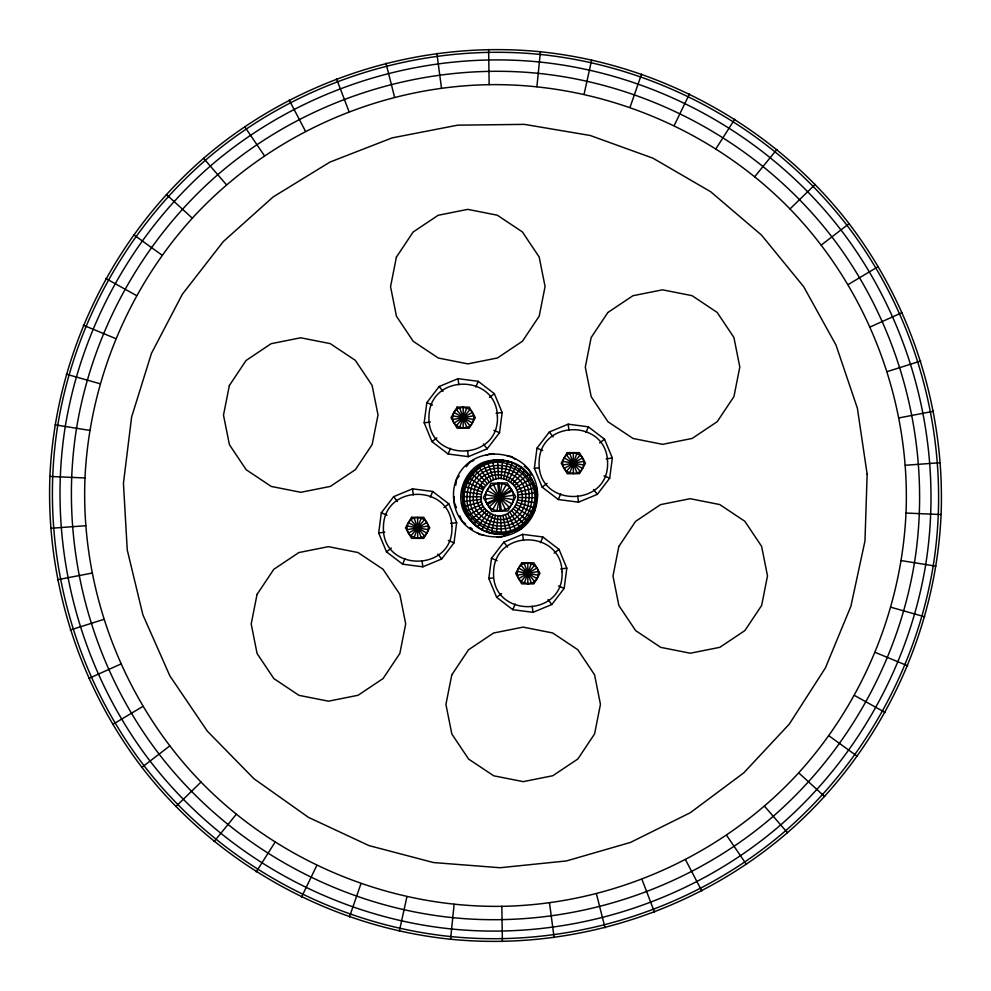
<?xml version="1.0" encoding="UTF-8"?>
<svg xmlns="http://www.w3.org/2000/svg" width="991" height="991" viewBox="0 0 991 991"><rect width="100%" height="100%" fill="white"/><g stroke="black" fill="none" stroke-linecap="round" stroke-linejoin="round"><path stroke-width="1.49" d="M466.922 514.403C481.787 546.227 534.397 536.131 536.193 500.913C540.169 472.93 506.723 450.397 482.258 464.568C439.236 487.931 473.847 551.021 515.915 530.173C545.199 517.451 541.507 469.709 510.353 461.917C472.335 448.799 443.695 503.663 477.736 526.915L488.625 512.037C468.731 498.832 491.833 467.368 510.39 482.27C530.197 495.438 507.169 526.927 488.625 512.037M485.59 499.03C482.555 480.957 511.69 477.501 513.437 495.289C516.46 513.363 487.324 516.807 485.59 499.03L513.437 495.289M470.007 478.529C445.046 516.509 505.447 554.65 529.008 515.791C553.969 477.811 493.568 439.67 470.007 478.529L467.058 479.644L464.271 486.308L462.636 496.541L481.069 496.85M497.94 515.531L496.38 533.901L488.662 532.402M501.074 478.789L502.648 460.419L510.353 461.917M531.956 514.676L534.756 507.999L536.379 497.779L517.946 497.47M49.909 476.448C55.261 355.187 111.921 237.89 203.576 158.312C295.454 78.995 419.651 39.714 540.429 51.767C661.17 64.167 774.974 127.554 849.089 223.669C912.141 306.343 945.141 410.658 941.091 514.552C935.739 635.813 879.079 753.11 787.424 832.688C695.546 912.005 571.349 951.286 450.571 939.233C329.83 926.833 216.026 863.446 141.911 767.331C78.859 684.657 45.859 580.342 49.909 476.448L84.991 477.947C80.37 589.67 123.157 701.801 201.024 782.048C279.128 862.071 390.033 907.905 501.842 906.331C613.652 904.449 723.096 855.221 798.684 772.819C863.062 701.888 901.55 608.734 906.009 513.053C910.63 401.33 867.843 289.199 789.976 208.952C711.872 128.929 600.967 83.095 489.158 84.669C377.348 86.551 267.904 135.779 192.316 218.181C127.938 289.112 89.45 382.266 84.991 477.947M450.571 939.233L454.113 904.3M536.887 86.7L540.429 51.767M378.673 532.997L381.312 512.805L393.687 496.64L412.491 488.836L432.683 491.474L448.849 503.849L456.653 522.653L454.014 542.845L441.639 559.011L422.835 566.815L402.643 564.176L386.478 551.801L378.673 532.997L384.781 532.179M424.185 422.835L426.824 402.643L439.199 386.478L458.003 378.673L478.195 381.312L494.36 393.687L502.164 412.491L499.526 432.683L487.151 448.849L468.347 456.653L448.155 454.014L431.989 441.639L424.185 422.835L430.292 422.017M454.287 496.714L453.729 501.037L456.517 507.751M455.798 485.181L456.554 479.409L459.205 475.94M488.836 578.509L491.474 558.317L503.849 542.151L522.653 534.347L542.845 536.986L559.011 549.361L566.815 568.165L564.176 588.357L551.801 604.522L532.997 612.327L512.805 609.688L496.64 597.313L488.836 578.509L493.407 577.902M534.347 468.347L536.986 448.155L549.361 431.989L568.165 424.185L588.357 426.824L604.522 439.199L612.327 458.003L609.688 478.195L597.313 494.36L578.509 502.164L558.317 499.526L542.151 487.151L534.347 468.347L538.931 467.74M535.016 507.268L534.446 511.591L531.795 515.06M536.713 494.286L537.271 489.963L535.598 485.937M503.267 460.518L492.614 460.926L496.057 479.049M496.986 510.972L502.028 483.335M399.361 931.02L406.929 896.731M584.071 94.269L591.639 59.98M495.45 515.147L491.4 533.133L486.581 531.684L493.047 514.428M503.564 479.173L507.615 461.187L512.446 462.624L505.98 479.892M464.271 486.308L481.837 491.883M534.756 507.999L517.178 502.425M349.451 916.91L360.947 883.724M630.053 107.276L641.549 74.09M407.289 525.998C409.233 512.644 430.775 516.435 428.038 529.652C426.093 543.006 404.551 539.203 407.289 525.998L428.038 529.652M452.8 415.836C454.745 402.482 476.287 406.273 473.549 419.49C471.605 432.844 450.063 429.041 452.8 415.836L473.549 419.49M414.052 537.729L421.262 517.921M459.576 427.567L466.773 407.759M517.451 571.51C519.395 558.156 540.937 561.959 538.2 575.164C536.255 588.518 514.713 584.727 517.451 571.51L538.2 575.164M562.962 461.348C564.907 447.994 586.449 451.797 583.711 465.002C581.767 478.356 560.225 474.565 562.962 461.348L583.711 465.002M524.227 583.241L531.424 563.433M569.738 473.079L576.948 453.271M402.643 564.176L404.997 558.478M430.329 497.16L432.683 491.474M448.155 454.014L450.509 448.316M475.841 386.998L478.195 381.312M512.805 609.688L515.159 604.002M540.491 542.684L542.845 536.986M558.317 499.526L560.671 493.84M586.003 432.522L588.357 426.824M301.512 897.103L316.786 865.49M674.214 125.51L689.488 93.897M481.998 529.603L490.756 513.375M492.837 509.523L506.178 484.797M508.272 480.932L517.017 464.705M522.79 525.75L527.72 520.907L533.084 512.409L516.299 504.791M275.04 842.239L256.198 871.869M715.96 148.761L734.802 119.131M607.867 312.499L591.144 337.572L585.297 367.141L591.193 396.71L607.966 421.757L633.051 438.48L662.62 444.34L692.189 438.431L717.236 421.658L733.959 396.573L739.806 367.004L733.91 337.448L717.137 312.4L692.052 295.665L662.483 289.818L632.927 295.727L608.189 312.276M476.237 468.557L468.334 477.464L483.918 487.312M510.39 482.27L521.278 467.393L528.5 474.367L532.105 479.904M466.278 466.711L469.821 462.091L473.847 460.419M524.722 524.289L521.179 528.909L515.815 531.139M214.13 841.545L236.279 814.292M754.721 176.708L776.87 149.455M456.405 425.734L469.945 409.593M410.893 535.896L424.433 519.755M566.567 471.245L580.107 455.104M521.055 581.407L534.595 565.266M473.896 523.682L486.705 510.415M512.322 483.893L525.131 470.638M175.853 806.538L201.024 782.048M789.976 208.952L815.147 184.462M489.343 506.847L509.671 487.461M491.301 480.647L483.1 464.135L478.752 466.674L474.8 469.784L487.151 483.472M470.514 519.941L485.008 508.544M514.007 485.763L528.5 474.367M507.714 513.672L515.915 530.173L520.263 527.633L524.214 524.524L511.864 510.836M431.989 441.639L436.87 437.873M489.48 397.441L494.36 393.687M386.478 551.801L391.358 548.048M443.956 507.603L448.849 503.849M141.911 767.331L169.746 745.926M821.254 245.074L849.089 223.669M542.151 487.151L547.044 483.397M599.642 442.952L604.522 439.199M496.64 597.313L501.52 593.559M554.13 553.127L559.011 549.361M487.547 504.53L511.467 489.789M112.739 724.446L142.877 706.41M848.123 284.59L878.261 266.554M483.596 506.475L467.69 515.778L465.448 511.282L463.838 506.5L481.676 501.83M515.419 487.845L531.337 478.529L533.567 483.038L535.177 487.807L517.339 492.477M454.051 422.934L472.298 412.392M408.54 533.096L426.787 522.554M564.213 468.446L582.46 457.904M518.702 578.608L536.949 568.066M486.841 503.23L512.174 491.078M88.744 678.463L120.778 664.057M870.222 326.943L902.256 312.537M485.937 455.402L489.963 453.729L494.286 454.287M465.448 511.282L482.481 504.221M516.546 490.099L533.567 483.038M507.751 534.483L501.037 537.271L496.714 536.713M482.258 464.568L488.947 461.831L496.045 460.443M516.757 529.751L510.068 532.489L502.97 533.864M70.262 630.003L103.745 619.412M887.255 371.588L920.738 360.997M57.515 579.723L92.002 573.095M898.998 417.905L933.485 411.277M452.8 419.49L473.549 415.836M562.962 465.002L583.711 461.348M407.289 529.652L428.038 525.998M517.451 575.164L538.2 571.51M496.057 413.297L502.164 412.491M606.219 458.821L612.327 458.003M450.546 523.459L456.653 522.653M560.708 568.983L566.815 568.165M462.896 501.557L481.205 499.365M517.81 494.955L536.119 492.75M495.748 533.839L506.401 533.381L502.957 515.27M50.702 528.302L85.734 525.726M905.266 465.275L940.298 462.698M906.009 513.053L941.091 514.552M507.268 455.984L511.591 456.554L515.06 459.205M483.732 535.016L479.409 534.446L477.105 532.675M463.07 491.524L481.292 494.336M517.736 499.972L535.945 502.796M55.124 424.842L89.809 430.404M901.191 560.596L935.876 566.158M485.689 494.633L513.326 499.687M501.88 461.335C467.603 452.379 444.686 503.924 474.677 523.521M66.31 374.202L100.103 383.752M890.897 607.248L924.69 616.798M426.824 402.643L432.522 404.997M493.84 430.329L499.526 432.683M536.986 448.155L542.684 450.509M604.002 475.841L609.688 478.195M83.294 325.197L115.749 338.6M875.251 652.4L907.706 665.803M381.312 512.805L386.998 515.159M448.316 540.491L454.014 542.845M491.474 558.317L497.16 560.671M558.478 586.003L564.176 588.357M465.943 481.899L482.728 489.529L480.524 485.169C494.868 459.997 535.053 485.379 518.491 509.139C504.159 534.31 463.961 508.928 480.524 485.169L483.286 488.402M487.151 490.483L511.876 503.824M105.851 278.496L136.535 295.578M854.465 695.422L885.149 712.504M564.213 457.904L582.46 468.446M454.051 412.392L472.298 422.934M518.702 568.066L536.949 578.608M408.54 522.554L426.787 533.096M515.097 506.996L530.693 516.844M133.674 234.718L162.165 255.257M828.835 735.743L857.326 756.282M524.289 466.278L528.909 469.821L531.139 475.185M465.559 523.843L462.091 521.179L459.861 515.815M470.168 527.373L472.484 529.144M471.295 473.413L485.404 485.28M513.611 509.027L527.72 520.907M166.401 194.484L192.316 218.181M798.684 772.819L824.599 796.516M489.814 486.99L509.201 507.318M203.576 158.312L226.555 184.859M764.445 806.141L787.424 832.688M566.567 455.104L580.107 471.245M456.405 409.593L469.945 425.734M521.055 565.266L534.595 581.407M410.893 519.755L424.433 535.896M549.361 431.989L553.127 436.87M593.559 489.48L597.313 494.36M439.199 386.478L442.952 391.358M483.397 443.956L487.151 448.849M503.849 542.151L507.603 547.044M548.048 599.642L551.801 604.522M393.687 496.64L397.441 501.52M437.873 554.13L441.639 559.011M478.752 466.674L489.133 481.911M509.882 512.397L520.263 527.633M264.436 155.736L244.69 126.699M726.564 835.264L746.31 864.301M289.199 100.079L305.451 131.208M685.549 859.792L701.801 890.921M493.431 484.488L505.583 509.82M336.506 78.797L349.018 111.611M641.982 879.389L654.494 912.203M569.738 453.271L576.948 473.079M524.227 563.433L531.424 583.241M459.576 407.759L466.773 427.567M414.052 517.921L421.262 537.729M487.745 462.202L493.629 479.681M505.385 514.626L511.269 532.105M385.957 63.164L394.579 97.205M596.421 893.795L605.043 927.836M467.058 479.644L467.74 482.716M534.843 486.593L536.218 493.691L536.193 500.913M464.184 507.714L462.797 500.628L462.822 493.394M497.643 483.236L501.372 511.083M568.165 424.185L568.983 430.292M577.703 496.057L578.509 502.164M522.653 534.347L523.459 540.454M532.179 606.219L532.997 612.327M436.882 53.365L441.503 88.174M549.497 902.826L554.118 937.635M458.003 378.673L458.821 384.781M467.541 450.546L468.347 456.653M412.491 488.836L413.297 494.943M422.017 560.708L422.835 566.815M497.618 460.332L498.56 478.74M500.455 515.568L501.409 533.988M499.105 483.113L499.91 511.195M488.613 49.55L489.158 84.669M501.842 906.331L502.387 941.45M573.343 452.639L573.343 473.71M527.819 562.801L527.819 583.872M463.181 407.128L463.181 428.199M417.657 517.29L417.657 538.361M867.15 474.293L864.97 540.999L850.91 606.232L825.416 667.909L789.332 724.049L743.795 772.844L690.293 812.719L630.511 842.412L566.406 860.944L500.009 867.732L433.476 862.554L368.937 845.583L308.461 817.352L253.993 778.777L207.292 731.11L169.857 675.862L142.89 614.816L127.244 549.943L123.441 483.311L131.605 417.075L151.45 353.353L182.369 294.203L223.334 241.531L273.058 197.011L329.929 162.09L392.126 137.885L457.644 125.176L524.375 124.371L590.178 135.482L652.933 158.176L710.634 191.709L761.422 235.003L803.664 286.672L835.995 345.054L857.388 408.267L867.15 474.293M451.859 526.085C454.634 572.823 380.693 572.823 383.467 526.085C384.768 483.769 450.546 483.769 451.859 526.085M497.371 415.923C500.145 462.661 426.204 462.661 428.979 415.923C430.292 373.607 496.057 373.607 497.371 415.923M562.021 571.609C564.796 618.334 490.855 618.334 493.629 571.609C494.943 529.293 560.708 529.293 562.021 571.609M607.533 461.447C610.307 508.172 536.366 508.172 539.141 461.447C540.454 419.119 606.232 419.119 607.533 461.447M467.467 492.205C460.258 533.802 525.862 543.948 531.548 502.115C538.757 460.505 473.165 450.36 467.467 492.205M470.366 492.651C463.8 530.507 523.483 539.736 528.661 501.669C535.214 463.813 475.544 454.584 470.366 492.651M473.661 493.159C467.839 526.729 520.77 534.917 525.354 501.149C531.176 467.579 478.257 459.403 473.661 493.159M57.763 425.275C38.822 544.418 70.634 669.941 144.029 765.696C217.698 861.241 330.821 924.244 450.843 936.569C570.89 948.56 694.357 909.503 785.677 830.669C863.545 762.723 916.464 667.711 933.237 565.725C952.178 446.582 920.366 321.059 846.971 225.304C773.302 129.759 660.179 66.756 540.157 54.431C420.11 42.44 296.643 81.497 205.323 160.331C127.455 228.277 74.536 323.289 57.763 425.275M65.282 426.477C46.664 543.588 77.93 666.943 150.062 761.063C222.467 854.96 333.645 916.886 451.611 929.001C569.602 940.781 690.938 902.392 780.697 824.908C857.227 758.127 909.23 664.75 925.718 564.523C944.336 447.412 913.07 324.057 840.938 229.937C768.533 136.04 657.355 74.114 539.389 61.999C421.398 50.219 300.062 88.608 210.303 166.092C133.773 232.873 81.77 326.25 65.282 426.477M76.53 428.285C58.407 542.325 88.843 662.459 159.093 754.114C229.602 845.558 337.881 905.861 452.751 917.666C567.657 929.137 685.822 891.764 773.24 816.299C847.776 751.265 898.416 660.328 914.47 562.715C932.593 448.675 902.157 328.541 831.907 236.886C761.398 145.442 653.119 85.139 538.249 73.334C423.343 61.863 305.178 99.236 217.76 174.701C143.224 239.735 92.584 330.672 76.53 428.285M537.63 494.67C536.354 554.006 448.452 549.15 453.717 490.037C460.369 439.261 536.28 443.671 537.63 494.67M229.355 385.536L223.495 415.105L229.404 444.674L246.177 469.722L271.249 486.445L300.83 492.304L330.387 486.395L355.435 469.623L372.158 444.538L378.017 414.969L372.108 385.412L355.335 360.365L330.263 343.629L300.682 337.782L271.125 343.691L246.078 360.464L229.355 385.536M257.041 594.427L251.194 623.996L257.09 653.552L273.863 678.6L298.948 695.335L328.517 701.182L358.073 695.273L383.133 678.501L399.856 653.428L405.703 623.859L399.807 594.29L383.034 569.243L357.949 552.52L328.38 546.66L298.811 552.569L273.764 569.342L257.041 594.427M396.4 257.115L390.553 286.684L396.45 316.253L413.222 341.3L438.307 358.024L467.876 363.883L497.445 357.974L522.492 341.201L539.215 316.117L545.075 286.548L539.166 256.991L522.393 231.931L497.309 215.208L467.74 209.361L438.183 215.27L413.123 232.03L396.4 257.115M451.785 674.883L445.925 704.452L451.834 734.009L468.607 759.069L493.691 775.792L523.26 781.639L552.817 775.73L577.877 758.97L594.6 733.885L600.447 704.316L594.55 674.747L577.778 649.7L552.693 632.976L523.124 627.117L493.555 633.026L468.508 649.799L451.785 674.883M618.842 546.462L612.983 576.031L618.892 605.588L635.665 630.635L660.737 647.371L690.318 653.218L719.875 647.309L744.922 630.536L761.645 605.464L767.505 575.895L761.596 546.326L744.823 521.278L719.751 504.555L690.17 498.696L660.613 504.605L635.565 521.377L618.842 546.462M491.003 483.348L483.298 497.618L491.809 511.43L508.024 510.96L515.729 496.689L507.219 482.877L491.003 483.348M457.099 407.128L451.004 417.657L457.099 428.199L469.263 428.199L475.346 417.657L469.263 407.128L457.099 407.128M411.575 517.29L405.492 527.819L411.575 538.361L423.739 538.361L429.821 527.819L423.739 517.29L411.575 517.29M567.261 452.639L561.179 463.181L567.261 473.71L579.425 473.71L585.508 463.181L579.425 452.639L567.261 452.639M521.737 562.801L515.654 573.343L521.737 583.872L533.901 583.872L539.996 573.343L533.901 562.801L521.737 562.801"/></g></svg>
